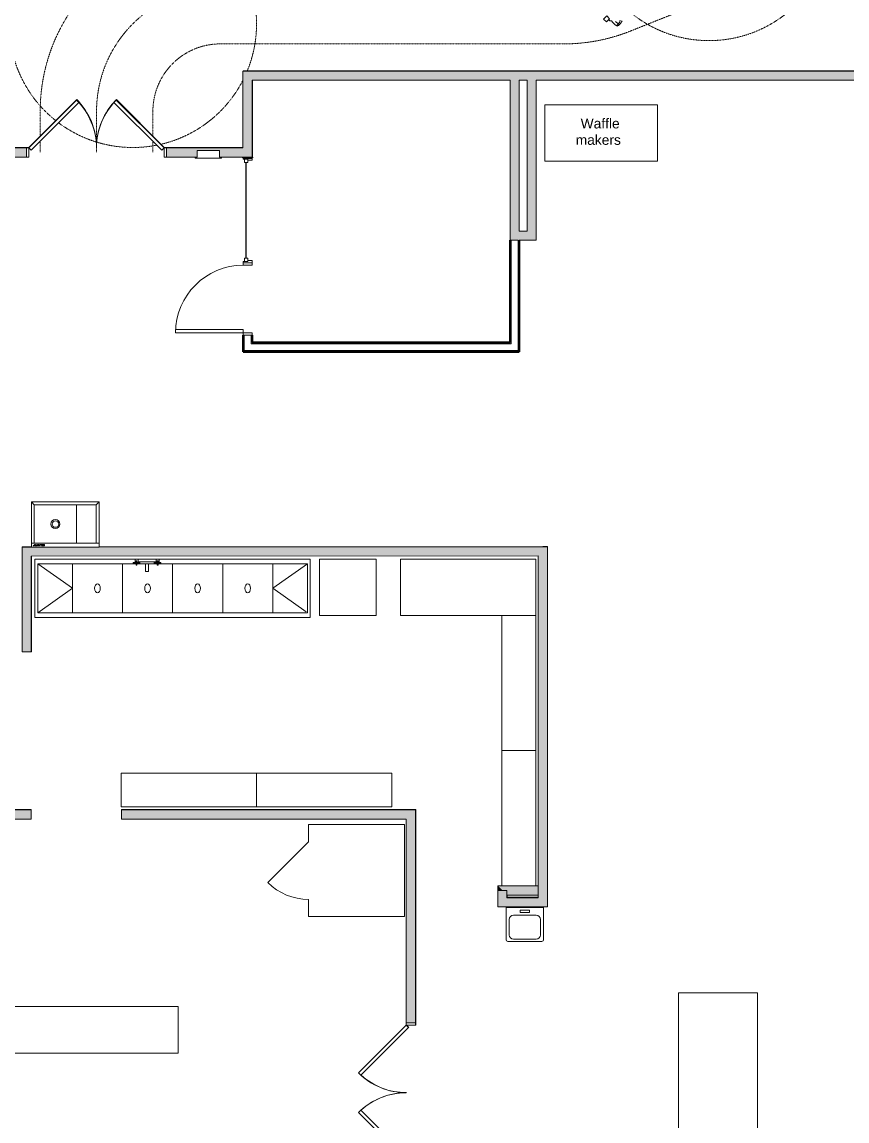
# Model space of a CAD drawing. Header units: inches. Extents: x -675 to 1187, y -924 to 1124.
# Drawn here: x 426 to 865, y -192 to 394 of the extents above; entities that cross this region are included whole.
import ezdxf

# ---------------------------------------------------------------- set-up
doc = ezdxf.new("R2010")
doc.units = ezdxf.units.IN
doc.header["$MEASUREMENT"] = 0
doc.linetypes.add('IMPORT-HIDDEN2', pattern=[0.1875, 0.125, -0.0625])
for name, color, linetype, lineweight in [('A-DETL-GENF', 92, 'Continuous', 13), ('A-DOOR', 31, 'Continuous', 13), ('A-Door-E', 250, 'Continuous', 13), ('A-DOOR-FRAM', 31, 'Continuous', 20), ('A-Furn-Chair', 250, 'Continuous', 13), ('A-Furn-Equipment', 250, 'Continuous', 13), ('A-Furn-Table', 7, 'Continuous', 20), ('A-GLAZ', 151, 'Continuous', 13), ('A-text', 50, 'Continuous', 9), ('A-WALL', 113, 'Continuous', 20), ('A-Wall-E', 50, 'Continuous', 9), ('A-WALL-PATT', 111, 'Continuous', 13), ('Base_dwg', 8, 'Continuous', 9), ('I-WALL', 2, 'Continuous', 13), ('P-SANR-FIXT', 6, 'Continuous', 13), ('Q-SPCQ', 91, 'Continuous', 9)]:
    doc.layers.add(name, color=color, linetype=linetype, lineweight=lineweight)
doc.styles.add('Arial_2', font='arial.ttf', dxfattribs={"height": 5.25})
pattern_1 = [(0, (0, 0), (30.72, 7.68), [1.267, -21.773, 1.267, -21.773, -122.88]), (0, (0, 0), (30.72, 7.68), [-46.08, 1.267, -44.813, 1.267, -21.773, -53.76]), (0, (0, 0), (30.72, 7.68), [-115.2, 1.267, -14.093, 1.267, -37.133]), (120, (11.52, 3.84), (-22.011075, 22.7643), [1.267, -21.773, 1.267, -21.773, -122.88]), (120, (11.52, 3.84), (-22.011075, 22.7643), [-46.08, 1.267, -44.813, 1.267, -21.773, -53.76]), (120, (11.52, 3.84), (-22.011075, 22.7643), [-115.2, 1.267, -14.093, 1.267, -37.133]), (240, (15.36, 19.2), (-8.708925, -30.4443), [1.267, -21.773, 1.267, -21.773, -122.88]), (240, (15.36, 19.2), (-8.708925, -30.4443), [-46.08, 1.267, -44.813, 1.267, -21.773, -53.76]), (240, (15.36, 19.2), (-8.708925, -30.4443), [-115.2, 1.267, -14.093, 1.267, -37.133])]

# ---------------------------------------------------------------- blocks, each defined once
blk = doc.blocks.new('Door-Passage-Double-Flush - BE Door-Passage-Double-Flush-727283-Level 1 Copy 1')
at = {"layer": 'A-DOOR', "color": 7, "lineweight": 20}
for p, q in [((-36, 2.69), (-10.54, 28.14)), ((-9.31, 26.91), (-34.76, 1.45)), ((-10.54, 28.14), (-9.31, 26.91)), ((10.54, 28.14), (9.31, 26.91)), ((9.31, 26.91), (34.76, 1.45)), ((36, 2.69), (10.54, 28.14)), ((-34.76, 1.45), (-36, 2.69)), ((34.76, 1.45), (36, 2.69))]:
    blk.add_line(p, q, dxfattribs=at)
at = {"layer": 'A-DOOR', "color": 8}
for centre, start, end in [((-36, 2.69), 0, 45), ((36, 2.69), 135, 180)]:
    blk.add_arc(centre, 36, start, end, dxfattribs=at)
at = {"layer": 'A-DOOR-FRAM', "color": 7}
for p, q in [((-36, 2.69), (-37.25, 2.69)), ((-37.25, 2.69), (-37.25, -2.19)), ((-36, -2.19), (-36, 2.69)), ((37.25, 2.69), (36, 2.69)), ((36, 2.69), (36, -2.19)), ((37.25, -2.19), (37.25, 2.69)), ((-37.25, -2.19), (-36, -2.19)), ((36, -2.19), (37.25, -2.19))]:
    blk.add_line(p, q, dxfattribs=at)
blk = doc.blocks.new('Door-Passage-Single-Flush - BE Door-Passage-Single-Flush B-2-765917-Level 1 Copy 1')
at = {"layer": 'A-DOOR', "lineweight": 20}
for p, q in [((16.25, -2.6875), (18, -2.6875)), ((16.25, -38.6875), (16.25, -2.6875)), ((18, -2.6875), (18, -38.6875)), ((18, -38.6875), (16.25, -38.6875))]:
    blk.add_line(p, q, dxfattribs=at)
at = {"layer": 'A-DOOR', "lineweight": 9}
blk.add_arc((18, -2.6875), 36, 180, 270, dxfattribs=at)
at = {"layer": 'A-DOOR-FRAM'}
for p, q in [((-19.25, 2.1875), (-18, 2.1875)), ((-19.25, -2.6875), (-19.25, 2.1875)), ((-18, 2.1875), (-18, -2.6875)), ((18, 2.1875), (19.25, 2.1875)), ((18, -2.6875), (18, 2.1875)), ((19.25, 2.1875), (19.25, -2.6875)), ((-18, -2.6875), (-19.25, -2.6875)), ((19.25, -2.6875), (18, -2.6875))]:
    blk.add_line(p, q, dxfattribs=at)
blk = doc.blocks.new('Fixed - BE 56_ x 96_-715923-Level 1 Copy 1')
at = {"layer": 'A-GLAZ', "lineweight": 20}
for p, q in [((-29.5, 2.4375), (-28.75, 2.4375)), ((-28.75, -0.0625), (-28.75, 2.4375)), ((-28.75, 1.6875), (-28.75, -0.0625)), ((-28.75, 1.6875), (-27, 1.6875)), ((-27, 1.6875), (-27, -0.0625)), ((24, 1.6875), (24, -0.0625)), ((25.75, 1.6875), (24, 1.6875)), ((25.75, -0.0625), (25.75, 2.4375)), ((26.5, 2.4375), (25.75, 2.4375)), ((25.75, 1.6875), (25.75, -0.0625)), ((-28.25, -2.4375), (-29.5, -2.4375)), ((-28.75, -0.0625), (-27, -0.0625)), ((-28.75, -0.0625), (-28.25, -0.0625)), ((-28.25, -2.4375), (-28.25, -0.0625)), ((25.75, -0.0625), (24, -0.0625)), ((25.25, -0.0625), (25.75, -0.0625)), ((25.25, -0.0625), (25.25, -2.4375)), ((25.25, -2.4375), (26.5, -2.4375))]:
    blk.add_line(p, q, dxfattribs=at)
at = {"layer": 'A-GLAZ', "lineweight": 30}
blk.add_line((-27, 0.8125), (24, 0.8125), dxfattribs=at)
blk = doc.blocks.new('equip-sink-elkay-weldbilt-s-db-l - ByType-720065-Level 1 Copy 1')
at = {"layer": 'A-DETL-GENF', "color": 8}
for p, q in [((5.88, 11.63), (5.75, 10.87)), ((5.75, 10.87), (6.85, 10.87)), ((6.93, 11.63), (5.88, 11.63)), ((5.99, 10.98), (6.03, 11.19)), ((6.87, 10.98), (5.99, 10.98)), ((6.03, 11.19), (6.81, 11.19)), ((6.04, 11.31), (6.07, 11.52)), ((6.83, 11.31), (6.04, 11.31)), ((6.07, 11.52), (6.92, 11.52)), ((6.81, 11.19), (6.83, 11.31)), ((6.85, 10.87), (6.87, 10.98)), ((6.92, 11.52), (6.93, 11.63)), ((7.1, 11.63), (6.96, 10.87)), ((6.96, 10.87), (7.93, 10.87)), ((7.31, 11.63), (7.1, 11.63)), ((7.19, 10.98), (7.31, 11.63)), ((7.95, 10.98), (7.19, 10.98)), ((7.93, 10.87), (7.95, 10.98)), ((8.04, 10.87), (8.17, 11.63)), ((8.25, 10.87), (8.04, 10.87)), ((8.17, 11.63), (8.38, 11.63)), ((8.28, 11.02), (8.25, 10.87)), ((8.57, 11.19), (8.28, 11.02)), ((8.31, 11.21), (9.05, 11.63)), ((8.38, 11.63), (8.31, 11.21)), ((8.92, 10.87), (8.57, 11.19)), ((9.35, 11.63), (8.77, 11.3)), ((8.77, 11.3), (9.24, 10.87)), ((9.24, 10.87), (8.92, 10.87)), ((9.05, 11.63), (9.35, 11.63)), ((9.28, 10.87), (9.94, 11.63)), ((9.47, 10.87), (9.28, 10.87)), ((9.6, 11.02), (9.47, 10.87)), ((10.36, 11.02), (9.6, 11.02)), ((10.09, 11.57), (9.69, 11.12)), ((9.69, 11.12), (10.31, 11.12)), ((9.94, 11.63), (10.31, 11.63)), ((10.31, 11.12), (10.09, 11.57)), ((10.31, 11.63), (10.67, 10.87)), ((10.43, 10.87), (10.36, 11.02)), ((10.43, 11.63), (10.73, 11.63)), ((10.9, 11.13), (10.43, 11.63)), ((10.67, 10.87), (10.43, 10.87)), ((10.73, 11.63), (11.05, 11.29)), ((10.86, 10.87), (10.9, 11.13)), ((11.08, 10.87), (10.86, 10.87)), ((11.05, 11.29), (11.5, 11.63)), ((11.13, 11.17), (11.08, 10.87)), ((11.75, 11.63), (11.13, 11.17)), ((11.5, 11.63), (11.75, 11.63))]:
    blk.add_line(p, q, dxfattribs=at)
at = {"layer": 'P-SANR-FIXT', "color": 8}
for p, q in [((12.75, 12.25), (-23.25, 12.25)), ((-23.25, 12.25), (-23.25, -11.75)), ((12.75, -11.75), (12.75, 12.25)), ((-23.25, 10.25), (12.75, 10.25)), ((-21.75, 10.25), (-21.75, -10.25)), ((-11.25, -10.25), (-11.25, 10.25)), ((11.25, 10.25), (11.25, -10.25)), ((-21.75, -10.25), (-23.25, -11.75)), ((11.25, -10.25), (-21.75, -10.25)), ((12.75, -11.75), (11.25, -10.25)), ((-23.25, -11.75), (12.75, -11.75))]:
    blk.add_line(p, q, dxfattribs=at)
for radius in [2.38, 1.75]:
    blk.add_circle((0, 0), radius, dxfattribs=at)
blk = doc.blocks.new('FEC - FEC-584106-Level 1 Copy 1')
at = {"layer": 'Q-SPCQ'}
for p, q in [((7, 46.4375), (-7, 46.4375)), ((-7, 46.4375), (-7, 45.9375)), ((-7, 45.9375), (-6, 45.9375)), ((-6, 45.9375), (-6, 42.4375)), ((-6, 42.4375), (6, 42.4375)), ((6, 42.4375), (6, 45.9375)), ((6, 45.9375), (7, 45.9375)), ((7, 45.9375), (7, 46.4375))]:
    blk.add_line(p, q, dxfattribs=at)
blk = doc.blocks.new('Base_dwg__U341-727915-Level 1 Copy 1')
at = {"layer": 'A-Wall-E'}
for points in [[(144.6, 2.37), (144.65, 2.37), (144.65, 2.5), (0, 2.5), (0.12, 2.37), (142.15, 2.37)], [(469.82, 2.37), (469.82, 2.5), (144.65, 2.5), (144.65, 2.37), (461.74, 2.37)], [(562.4, 2.37), (567.28, 2.37), (567.4, 2.5), (545.82, 2.5), (545.82, 2.37)]]:
    blk.add_hatch(color=256, dxfattribs=at).paths.add_polyline_path(points, flags=0)
at = {"layer": 'A-Wall-E', "flags": 128}
for points in [[(469.82, 2.37), (469.82, 2.5), (144.65, 2.5), (0, 2.5)], [(567.4, 2.5), (545.82, 2.5), (545.82, 2.37)]]:
    blk.add_lwpolyline(points, dxfattribs=at)
blk = doc.blocks.new('Base_dwg__U346-727920-Level 1 Copy 1')
at = {"layer": 'A-Wall-E'}
h = blk.add_hatch(color=256, dxfattribs=at)
h.paths.add_polyline_path([(43.31, 2.5), (2.5, 2.5), (2.5, 2.31), (43.12, 2.31)], flags=0)
h.paths.add_polyline_path([(-2.37, -2.5), (-2.37, -2.37), (-2.5, -2.5)], flags=0)
for p, q in [((43.31, 2.5), (2.5, 2.5)), ((-2.5, -2.5), (-2.37, -2.5))]:
    blk.add_line(p, q, dxfattribs=at)
blk = doc.blocks.new('Base_dwg__U347-727921-Level 1 Copy 1')
at = {"layer": 'A-Wall-E'}
h = blk.add_hatch(color=256, dxfattribs=at)
h.paths.add_polyline_path([(-2.5, 2.5), (-2.31, 2.31), (-2.31, 2.5)], flags=0)
h.paths.add_polyline_path([(2.56, -2.25), (2.56, -2.5), (42.5, -2.5), (42.5, -2.25)], flags=0)
blk.add_hatch(color=256, dxfattribs=at).paths.add_polyline_path([(118.5, -2.25), (118.5, -2.5), (124.94, -2.5), (125.06, -2.38), (125.06, -2.25)], flags=0)
blk.add_line((-2.31, 2.5), (-2.5, 2.5), dxfattribs=at)
at = {"layer": 'A-Wall-E', "flags": 128}
for points in [[(2.56, -2.5), (42.5, -2.5), (42.5, -2.25)], [(118.5, -2.25), (118.5, -2.5), (124.94, -2.5)]]:
    blk.add_lwpolyline(points, dxfattribs=at)
blk = doc.blocks.new('Base_dwg__U379-727953-Level 1 Copy 1')
at = {"layer": 'A-Wall-E'}
blk.add_hatch(color=256, dxfattribs=at).paths.add_polyline_path([(0, -2.5), (0.37, -2.5), (0.37, 2.31), (226.94, 2.31), (226.94, -2.5), (227, -2.5), (227, 2.5), (0, 2.5), (0, 2.31)], flags=0)
at = {"layer": 'A-Wall-E', "flags": 128}
for points in [[(0, 2.5), (0, -2.5), (0.37, -2.5)], [(226.94, -2.5), (227, -2.5), (227, 2.5), (0, 2.5)]]:
    blk.add_lwpolyline(points, dxfattribs=at)
blk = doc.blocks.new('Base_dwg__U380-727954-Level 1 Copy 1')
at = {"layer": 'A-Wall-E'}
h = blk.add_hatch(color=256, dxfattribs=at)
h.paths.add_polyline_path([(0, -2.5), (50.89, -2.5), (50.89, -2.38), (0, -2.38)], flags=0)
h.paths.add_polyline_path([(55.77, 2.5), (55.77, 2.38), (55.89, 2.5), (55.77, 2.5)], flags=0)
blk.add_line((55.89, 2.5), (55.77, 2.5), dxfattribs=at)
at = {"layer": 'A-Wall-E', "flags": 128}
blk.add_lwpolyline([(0, -2.38), (0, -2.5), (50.89, -2.5)], dxfattribs=at)
blk = doc.blocks.new('Base_dwg__U381-727955-Level 1 Copy 1')
at = {"layer": 'A-Wall-E'}
h = blk.add_hatch(color=256, dxfattribs=at)
h.paths.add_polyline_path([(-2.37, 2.38), (2.5, 2.38), (2.5, 2.5), (-2.5, 2.5), (-2.38, 2.38)], flags=0)
h.paths.add_polyline_path([(38.5, 2.38), (274.8, 2.38), (274.8, 2.5), (38.5, 2.46)], flags=0)
blk.add_hatch(color=256, dxfattribs=at).paths.add_polyline_path([(277.3, -2.5), (277.3, 2.5), (274.8, 2.5), (274.8, 2.38), (277.24, 2.38), (277.25, -2.47)], flags=0)
blk.add_line((2.5, 2.5), (-2.5, 2.5), dxfattribs=at)
at = {"layer": 'A-Wall-E', "flags": 128}
blk.add_lwpolyline([(277.3, -2.5), (277.3, -2.5), (277.3, 2.5), (274.8, 2.5), (38.5, 2.5)], dxfattribs=at)
blk = doc.blocks.new('Base_dwg__U382-727956-Level 1 Copy 1')
at = {"layer": 'A-Wall-E'}
h = blk.add_hatch(color=256, dxfattribs=at)
h.paths.add_polyline_path([(180.7, 2.44), (180.7, 2.5), (2.5, 2.5), (2.5, 2.44), (180.67, 2.44)], flags=0)
h.paths.add_polyline_path([(178.32, -2.44), (2.5, -2.44), (2.5, -2.5), (178.2, -2.5), (178.3, -2.45)], flags=0)
h = blk.add_hatch(color=256, dxfattribs=at)
h.paths.add_polyline_path([(186.85, 2.44), (186.85, 2.5), (180.7, 2.5), (180.73, 2.44), (186.82, 2.44)], flags=0)
h.paths.add_polyline_path([(184.47, -2.44), (183.09, -2.45), (183.2, -2.5), (184.35, -2.5), (184.45, -2.45)], flags=0)
blk.add_hatch(color=256, dxfattribs=at).paths.add_polyline_path([(189.35, 2.44), (189.35, 2.5), (186.85, 2.5), (186.85, 2.44), (189.31, 2.44)], flags=0)
for p, q in [((2.5, -2.5), (178.2, -2.5)), ((183.2, -2.5), (184.35, -2.5))]:
    blk.add_line(p, q, dxfattribs=at)
at = {"layer": 'A-Wall-E', "flags": 128}
blk.add_lwpolyline([(189.35, 2.44), (189.35, 2.5), (186.85, 2.5), (180.7, 2.5), (2.5, 2.5)], dxfattribs=at)
blk = doc.blocks.new('Base_dwg__U383-727957-Level 1 Copy 1')
at = {"layer": 'A-Wall-E'}
blk.add_hatch(color=256, dxfattribs=at).paths.add_polyline_path([(156.54, 2.31), (156.73, 2.5), (0, 2.5), (0, 2.31), (151.67, 2.31)], flags=0)
at = {"layer": 'A-Wall-E', "flags": 128}
blk.add_lwpolyline([(156.73, 2.5), (0, 2.5), (0, 2.31)], dxfattribs=at)
blk = doc.blocks.new('Base_dwg__U384-727958-Level 1 Copy 1')
at = {"layer": 'A-Wall-E'}
for points in [[(110.32, 2.31), (110.32, 2.5), (-2.5, 2.5), (-2.31, 2.31), (2.57, 2.31)], [(312.58, 2.5), (186.32, 2.5), (186.32, 2.31), (312.4, 2.31)]]:
    blk.add_hatch(color=256, dxfattribs=at).paths.add_polyline_path(points, flags=0)
at = {"layer": 'A-Wall-E', "flags": 128}
for points in [[(110.32, 2.31), (110.32, 2.5), (-2.5, 2.5)], [(312.58, 2.5), (186.32, 2.5), (186.32, 2.31)]]:
    blk.add_lwpolyline(points, dxfattribs=at)
blk = doc.blocks.new('Base_dwg__U423-727997-Level 1 Copy 1')
at = {"layer": 'A-Door-E'}
for p, q in [((2, 5), (2.16, 4.84)), ((74, 5), (73.91, 4.91)), ((74, 4.69), (74, 0)), ((74, 0), (74.06, 0))]:
    blk.add_line(p, q, dxfattribs=at)
at = {"layer": 'A-Door-E', "flags": 128}
for points in [[(28.6, 29.12), (28.69, 29.22), (27.46, 30.46), (2, 5)], [(47.46, 29.06), (47.31, 29.22), (48.54, 30.46), (74, 5)], [(0, 4.75), (0, 5), (2, 5), (2, 4.75)], [(76, 4.75), (76, 5), (74, 5), (74, 4.81)]]:
    blk.add_lwpolyline(points, dxfattribs=at)
at = {"layer": 'A-Door-E', "color": 50, "lineweight": 9}
for centre, start, end in [((2, 5), 0, 45), ((74, 5), 135, 180)]:
    blk.add_arc(centre, 36, start, end, dxfattribs=at)
blk = doc.blocks.new('Base_dwg__U435-728009-Level 1 Copy 1')
at = {"layer": 'A-Door-E'}
for p, q in [((2, 0.19), (2, 0)), ((74.06, 5), (74, 5)), ((74, 5), (74, 0))]:
    blk.add_line(p, q, dxfattribs=at)
at = {"layer": 'A-Door-E', "flags": 128}
for points in [[(72.83, 3.83), (72.76, 3.76), (47.31, 29.22), (47.37, 29.28)], [(2, 0), (0, 0), (0, 0.19)], [(2.06, 4.94), (3.24, 3.76), (3.3, 3.83)], [(74, 0), (76, 0), (76, 0.19)]]:
    blk.add_lwpolyline(points, dxfattribs=at)
at = {"layer": 'A-Door-E', "color": 50, "lineweight": 9}
for centre, start, end in [((2, 5), 0, 42.20486), ((74, 5), 137.65015, 180)]:
    blk.add_arc(centre, 36, start, end, dxfattribs=at)
blk = doc.blocks.new('Base_dwg__U463-728037-Level 1 Copy 1')
at = {"layer": 'A-Wall-E'}
blk.add_hatch(color=256, dxfattribs=at).paths.add_polyline_path([(2.44, -2.25), (2.45, -2.4), (2.5, -2.5), (19, -2.5), (19.19, -2.31), (19.19, -2.25), (2.45, -2.25)], flags=0)
blk.add_line((2.5, -2.5), (19, -2.5), dxfattribs=at)
blk = doc.blocks.new('Base_dwg__U464-728038-Level 1 Copy 1')
at = {"layer": 'A-Wall-E'}
h = blk.add_hatch(color=256, dxfattribs=at)
h.paths.add_polyline_path([(2.31, -2.31), (2.5, -2.5), (3.65, -2.5), (3.84, -2.31)], flags=0)
h.paths.add_polyline_path([(6.09, -0.06), (8.65, 2.5), (6.09, 2.5)], flags=0)
for p, q in [((8.65, 2.5), (6.09, 2.5)), ((2.5, -2.5), (3.65, -2.5))]:
    blk.add_line(p, q, dxfattribs=at)
blk = doc.blocks.new('Base_dwg__U465-728039-Level 1 Copy 1')
at = {"layer": 'A-Wall-E'}
blk.add_hatch(color=256, dxfattribs=at).paths.add_polyline_path([(2.5, -2.5), (19, -2.5), (19.06, -2.38), (19.05, 2.39), (19, 2.5), (-2.5, 2.5), (0.06, -0.06), (2.31, -0.06), (2.31, -2.31)], flags=0)
for p, q in [((19, 2.5), (-2.5, 2.5)), ((2.5, -2.5), (19, -2.5))]:
    blk.add_line(p, q, dxfattribs=at)
blk = doc.blocks.new('Base_dwg-531197-Level 1 Copy 1')
at = {"color": 50, "lineweight": 9, "flags": 128}
for points in [[(1499.95, 1031.71), (1498.35, 1031.71), (1498.35, 1030.21), (1488.75, 1030.21), (1488.75, 1031.71), (1487.15, 1031.71), (1487.15, 1029.21), (1492.75, 1029.21), (1492.75, 1025.21), (1494.35, 1025.21), (1494.35, 1029.21), (1499.95, 1029.21), (1499.95, 1031.71), (1498.35, 1031.71), (1498.35, 1030.21), (1488.75, 1030.21), (1488.75, 1031.71), (1487.15, 1031.71), (1487.15, 1029.21), (1492.75, 1029.21), (1492.75, 1025.21), (1494.35, 1025.21), (1494.35, 1029.21), (1499.95, 1029.21), (1499.95, 1031.71), (1499.95, 1029.21), (1494.35, 1029.21), (1494.35, 1025.21), (1492.75, 1025.21), (1492.75, 1029.21), (1487.15, 1029.21), (1487.15, 1031.71), (1488.75, 1031.71), (1488.75, 1030.21), (1498.35, 1030.21), (1498.35, 1031.71), (1499.95, 1031.71), (1499.95, 1029.21), (1494.35, 1029.21), (1494.35, 1025.21), (1492.75, 1025.21), (1492.75, 1029.21), (1487.15, 1029.21), (1487.15, 1031.71), (1488.75, 1031.71), (1488.75, 1030.21), (1498.35, 1030.21), (1498.35, 1031.71)], [(1488.17, 1030.83), (1487.73, 1030.83), (1487.73, 1028.58), (1488.17, 1028.58), (1488.17, 1030.83), (1487.73, 1030.83), (1487.73, 1028.58), (1487.73, 1030.83), (1488.17, 1030.83), (1488.17, 1028.58), (1487.73, 1028.58), (1487.73, 1030.83), (1488.17, 1030.83), (1488.17, 1028.58), (1487.73, 1028.58), (1488.17, 1028.58)], [(1498.93, 1030.83), (1499.37, 1030.83), (1499.37, 1028.58), (1498.93, 1028.58), (1499.37, 1028.58), (1499.37, 1030.83), (1498.93, 1030.83), (1498.93, 1028.58), (1499.37, 1028.58), (1499.37, 1030.83), (1498.93, 1030.83), (1498.93, 1028.58), (1498.93, 1030.83), (1498.93, 1028.58), (1499.37, 1028.58), (1499.37, 1030.83)], [(1489.75, 1029.85), (1489.75, 1029.57), (1486.15, 1029.57), (1486.15, 1029.85), (1489.75, 1029.85), (1486.15, 1029.85), (1486.15, 1029.57), (1489.75, 1029.57), (1489.75, 1029.85), (1489.75, 1029.57), (1486.15, 1029.57), (1486.15, 1029.85), (1489.75, 1029.85), (1486.15, 1029.85), (1486.15, 1029.57), (1489.75, 1029.57)], [(1497.35, 1029.57), (1497.35, 1029.85), (1500.95, 1029.85), (1500.95, 1029.57), (1497.35, 1029.57), (1500.95, 1029.57), (1500.95, 1029.85), (1497.35, 1029.85)], [(1500.95, 1029.85), (1500.95, 1029.57), (1497.35, 1029.57), (1497.35, 1029.85), (1500.95, 1029.85), (1497.35, 1029.85), (1497.35, 1029.57), (1500.95, 1029.57)]]:
    blk.add_lwpolyline(points, close=True, dxfattribs=at)
at = {"color": 50, "lineweight": 9}
for centre, start_param, end_param in [((1487.95, 1029.71), 1.970243, 2.742146), ((1487.95, 1029.71), 1.970243, 2.742146), ((1487.95, 1029.71), 1.970243, 2.742146), ((1487.95, 1029.71), 1.970243, 2.742146), ((1487.95, 1029.71), 3.541039, 4.312942), ((1487.95, 1029.71), 3.541039, 4.312942), ((1487.95, 1029.71), 3.541039, 4.312942), ((1487.95, 1029.71), 3.541039, 4.312942), ((1487.95, 1029.71), 0.399447, 1.17135), ((1487.95, 1029.71), 0.399447, 1.17135), ((1487.95, 1029.71), 0.399447, 1.17135), ((1487.95, 1029.71), 0.399447, 1.17135), ((1487.95, 1029.71), 5.111836, 5.883739), ((1487.95, 1029.71), 5.111836, 5.883739), ((1487.95, 1029.71), 5.111836, 5.883739), ((1487.95, 1029.71), 5.111836, 5.883739), ((1499.15, 1029.71), 1.970243, 2.742146), ((1499.15, 1029.71), 1.970243, 2.742146), ((1499.15, 1029.71), 1.970243, 2.742146), ((1499.15, 1029.71), 1.970243, 2.742146), ((1499.15, 1029.71), 3.541039, 4.312942), ((1499.15, 1029.71), 3.541039, 4.312942), ((1499.15, 1029.71), 3.541039, 4.312942), ((1499.15, 1029.71), 3.541039, 4.312942), ((1499.15, 1029.71), 0.399447, 1.17135), ((1499.15, 1029.71), 0.399447, 1.17135), ((1499.15, 1029.71), 0.399447, 1.17135), ((1499.15, 1029.71), 0.399447, 1.17135), ((1499.15, 1029.71), 5.111836, 5.883739), ((1499.15, 1029.71), 5.111836, 5.883739), ((1499.15, 1029.71), 5.111836, 5.883739), ((1499.15, 1029.71), 5.111836, 5.883739)]:
    blk.add_ellipse(centre, major_axis=(0.566, 0), ratio=0.625, start_param=start_param, end_param=end_param, dxfattribs=at)
at = {"layer": 'A-Furn-Chair'}
for p, q in [((1686.3, 831.46), (1686.3, 839.81)), ((1688.7, 841.97), (1700.63, 841.97)), ((1703.03, 839.81), (1703.03, 831.46)), ((1703.66, 828.05), (1685.66, 828.05)), ((1700.63, 829.3), (1688.7, 829.3)), ((1783.38, 800.67), (1810.76, 800.67))]:
    blk.add_line(p, q, dxfattribs=at)
at = {"layer": 'A-Furn-Chair', "flags": 128}
for points in [[(1580.45, 1031.71), (1433.79, 1031.71), (1433.79, 1000.71), (1580.45, 1000.71), (1580.45, 1031.71), (1580.45, 1000.71), (1433.79, 1000.71)], [(1435.29, 1003.11), (1453.79, 1016.21), (1435.29, 1029.31)], [(1579.53, 850.45), (1579.53, 841.27), (1630.53, 841.27), (1630.53, 890.27), (1579.53, 890.27), (1579.53, 881.08), (1557.88, 859.43)], [(1684.66, 828.95), (1684.66, 846.05), (1704.66, 846.05), (1704.66, 828.95)]]:
    blk.add_lwpolyline(points, dxfattribs=at)
for points in [[(1585.43, 1001.75), (1615.43, 1001.75), (1615.43, 1031.71), (1585.43, 1031.71)], [(1700.5, 1001.71), (1628.5, 1001.71), (1628.5, 1031.71), (1700.5, 1031.71)], [(1552.29, 1003.11), (1435.29, 1003.11), (1453.79, 1016.21), (1435.29, 1029.31), (1578.95, 1029.31), (1578.95, 1003.11), (1528.49, 1003.11), (1578.95, 1003.11), (1578.95, 1029.31), (1560.45, 1016.21), (1578.26, 1003.6), (1560.45, 1016.21), (1578.95, 1029.31), (1435.29, 1029.31), (1435.29, 1003.11)], [(1453.79, 1029.31), (1453.79, 1003.11)], [(1480.45, 1029.31), (1480.45, 1003.11)], [(1507.12, 1029.31), (1507.12, 1003.11)], [(1533.79, 1029.31), (1533.79, 1003.11)], [(1560.45, 1029.31), (1560.45, 1003.11)], [(1578.95, 1029.31), (1578.95, 1003.11)], [(1682.5, 929.71), (1700.5, 929.71), (1700.5, 1001.71), (1682.5, 1001.71)], [(1682.5, 857.71), (1700.5, 857.71), (1700.5, 929.71), (1682.5, 929.71)], [(1479.79, 917.71), (1479.79, 899.71), (1551.79, 899.71), (1551.79, 917.71)], [(1551.79, 917.71), (1551.79, 899.71), (1623.79, 899.71), (1623.79, 917.71)], [(1697.11, 844.69), (1697.11, 843.44), (1692.21, 843.44), (1692.21, 844.69)], [(1776.54, 800.67), (1818.54, 800.67), (1818.54, 676.67), (1776.54, 676.67)], [(1510.16, 793.47), (1390.16, 793.47), (1390.16, 768.47), (1510.16, 768.47)]]:
    blk.add_lwpolyline(points, close=True, dxfattribs=at)
at = {"layer": 'A-Furn-Chair'}
blk.add_arc((1579.53, 881.05), 30.6, 224.95357, 270, dxfattribs=at)
for centre in [(1467.12, 1016.21), (1467.12, 1016.21), (1493.79, 1016.21), (1493.79, 1016.21), (1520.45, 1016.21), (1520.45, 1016.21), (1520.45, 1016.21), (1520.45, 1016.21), (1547.12, 1016.21), (1547.12, 1016.21)]:
    blk.add_ellipse(centre, major_axis=(0, 2.4), ratio=0.625, dxfattribs=at)
for centre, major_axis, start_param, end_param in [((1688.7, 839.81), (-2.4, 0), 4.712389, 6.283185), ((1700.63, 839.81), (2.4, 0), 0, 1.570796), ((1688.7, 831.46), (2.4, 0), 3.141593, 4.712389), ((1700.63, 831.46), (2.4, 0), 4.712389, 6.283185), ((1685.66, 828.95), (-1, 0), 0, 1.570796), ((1703.66, 828.95), (1, 0), 4.712389, 6.283185)]:
    blk.add_ellipse(centre, major_axis=major_axis, ratio=0.9, start_param=start_param, end_param=end_param, dxfattribs=at)
at = {"layer": 'A-Furn-Equipment', "linetype": 'IMPORT-HIDDEN2'}
for p, q in [((1750.93, 1313.06), (1804.19, 1334.32)), ((1532.54, 1306.22), (1715.37, 1306.22)), ((1436.64, 1256.88), (1436.64, 1270.32)), ((1466.64, 1248.56), (1466.64, 1270.32)), ((1496.64, 1256.75), (1496.64, 1270.32)), ((1436.64, 1248.56), (1436.64, 1254.4)), ((1496.64, 1248.56), (1496.64, 1254.28))]:
    blk.add_line(p, q, dxfattribs=at)
at = {"layer": 'A-Furn-Equipment', "flags": 128}
for points in [[(1746.52, 1318.51), (1745.69, 1317.01), (1744.61, 1315.94), (1743.84, 1315.73), (1743.6, 1315.97), (1745.07, 1317.69), (1745.4, 1318.91)], [(1742.95, 1318.1), (1744.38, 1316.88)], [(1743.72, 1315.85), (1742.83, 1316.37), (1741.58, 1317.62), (1740.74, 1318.47), (1739.95, 1318.47), (1739.42, 1319), (1739.83, 1319.66), (1738.11, 1317.94), (1736.56, 1319.48), (1738.29, 1321.21), (1739.83, 1319.66)]]:
    blk.add_lwpolyline(points, dxfattribs=at)
at = {"layer": 'A-Furn-Equipment', "linetype": 'IMPORT-HIDDEN2'}
blk.add_circle((1792.71, 1373.87), 65.9, dxfattribs=at)
for centre, radius, start, end in [((1485.94, 1316.92), 65.9, 360, 231.6253), ((1532.54, 1270.32), 95.9, 90, 180), ((1532.54, 1270.32), 65.9, 90, 180), ((1485.94, 1316.92), 65.9, 337.53015, 360), ((1715.37, 1402.12), 95.9, 270, 291.76386), ((1532.54, 1270.32), 35.9, 90, 180), ((1485.94, 1316.92), 65.9, 282.9294, 332.9899), ((1485.94, 1316.92), 65.9, 233.16288, 281.07854)]:
    blk.add_arc(centre, radius, start, end, dxfattribs=at)
at = {"layer": 'A-Furn-Table', "flags": 128}
blk.add_lwpolyline([(1705.24, 1273.77), (1705.24, 1243.77), (1765.24, 1243.77), (1765.24, 1273.77)], close=True, dxfattribs=at)
for name, p in [('Base_dwg__U341-727915-Level 1 Copy 1', (1544.64, 1289.38)), ('Base_dwg__U383-727957-Level 1 Copy 1', (1479.91, 895.83))]:
    blk.add_blockref(name, p)
for name, p, rotation in [('Base_dwg__U346-727920-Level 1 Copy 1', (1547.14, 1289.38), 270), ('Base_dwg__U347-727921-Level 1 Copy 1', (1547.14, 1248.56), 180), ('Base_dwg__U381-727955-Level 1 Copy 1', (1429.47, 1035.81), 0.02021844167614414), ('Base_dwg__U380-727954-Level 1 Copy 1', (1429.47, 982.42), 89.99999999986039), ('Base_dwg__U382-727956-Level 1 Copy 1', (1704.27, 1035.91), 270.0032494582199), ('Base_dwg__U379-727953-Level 1 Copy 1', (1204.91, 895.83), 0.0005905083932866447), ('Base_dwg__U384-727958-Level 1 Copy 1', (1634.15, 895.83), 270), ('Base_dwg__U464-728038-Level 1 Copy 1', (1682.78, 849.06), 90), ('Base_dwg__U465-728039-Level 1 Copy 1', (1682.78, 855.21), 0.003249458123766031), ('Base_dwg__U463-728037-Level 1 Copy 1', (1704.28, 849.06), 180)]:
    blk.add_blockref(name, p, dxfattribs=dict(rotation=rotation))
at = {"extrusion": (0, 0, -1), "zscale": -1}
blk.add_blockref('Base_dwg__U423-727997-Level 1 Copy 1', (-1504.64, 1246.06), dxfattribs=at)
at = {"extrusion": (0, 0, -1), "zscale": -1, "rotation": 270}
blk.add_blockref('Base_dwg__U435-728009-Level 1 Copy 1', (-1636.65, 785.52), dxfattribs=at)
at = {"layer": 'A-text', "color": 7, "char_height": 5.25, "attachment_point": 1, "line_spacing_factor": 0.941778, "style": 'Arial_2'}
for s, insert, width in [('Waffle', (1724.4, 1266.45), 24.8097), ('makers', (1721.77, 1257.7), 28.6661)]:
    blk.add_mtext(s, dxfattribs=dict(at, insert=insert, width=width))

msp = doc.modelspace()

# ---------------------------------------------------------------- hatches: boundary and pattern name
at = {"layer": 'A-WALL-PATT'}
for points in [[(543.78, 326.86), (548.66, 326.86), (548.66, 367.8), (543.78, 367.8), (543.78, 354.4)], [(690.87, 282.56), (690.87, 362.92), (686, 362.92), (686, 282.56)], [(700, 282.56), (700, 362.92), (695.12, 362.92), (695.12, 282.56)], [(690.25, 277.69), (700, 277.69), (700, 282.56), (686, 282.56), (686, 277.69)], [(426.18, 58.34), (431.06, 58.34), (431.06, 114.23), (426.18, 114.23), (426.18, 94.77)], [(431.06, 109.36), (705.92, 109.46), (705.92, 114.33), (431.06, 114.23)], [(705.93, -77.52), (705.92, 109.46), (701.04, 109.45), (701.05, -77.52)], [(684.3, -77.52), (684.3, -68.81), (679.43, -68.81), (679.43, -77.52)], [(701.05, -77.52), (701.05, -72.64), (684.3, -72.64), (684.3, -77.52)]]:
    msp.add_hatch(color=8, dxfattribs=at).paths.add_polyline_path(points, flags=0)
h = msp.add_hatch(color=8, dxfattribs=at)
h.paths.add_polyline_path([(1128.22, 362.92), (1128.22, 367.8), (1089.45, 367.8), (1089.45, 362.92), (1111.12, 362.92)], flags=0)
h.paths.add_polyline_path([(1014.95, 362.92), (1014.95, 367.8), (548.66, 367.8), (548.66, 362.92), (998.16, 362.92)], flags=0)
h = msp.add_hatch(color=8, dxfattribs=at)
h.paths.add_polyline_path([(548.66, 321.99), (548.66, 326.86), (503.03, 326.86), (503.03, 321.99), (519.34, 321.99), (519.34, 325.49), (531.34, 325.49), (531.34, 321.99), (548.16, 321.99)], flags=0)
h.paths.add_polyline_path([(421.28, 321.99), (428.53, 321.99), (428.53, 326.86), (421.28, 326.86)], flags=0)
at = {"layer": 'A-WALL-PATT', "lineweight": 9}
h = msp.add_hatch(dxfattribs=at)
h.set_pattern_fill('FP_1', color=256, style=0, pattern_type=2)
h.set_pattern_definition(pattern_1)
h.paths.add_polyline_path([(686.62, 222.49), (686.62, 277.69), (686, 277.69), (686, 222.49)], flags=0)
h = msp.add_hatch(dxfattribs=at)
h.set_pattern_fill('FP_1', color=256, style=0, pattern_type=2)
h.set_pattern_definition(pattern_1)
h.paths.add_polyline_path([(686, 222.49), (686, 223.11), (548.78, 223.11), (548.78, 222.49)], flags=0)
h = msp.add_hatch(dxfattribs=at)
h.set_pattern_fill('FP_1', color=256, style=0, pattern_type=2)
h.set_pattern_definition(pattern_1)
h.paths.add_polyline_path([(686, 218.24), (690.25, 218.24), (690.25, 218.86), (544.53, 218.86), (544.53, 218.24), (548.78, 218.24)], flags=0)
at = {"layer": 'A-WALL-PATT'}
h = msp.add_hatch(color=8, dxfattribs=at)
h.paths.add_polyline_path([(630.79, -30.69), (630.79, -25.81), (479.06, -25.81), (479.06, -30.69)], flags=0)
h.paths.add_polyline_path([(431.06, -30.69), (431.06, -25.81), (204.49, -25.81), (204.49, -30.69), (240.29, -30.69)], flags=0)
h = msp.add_hatch(color=8, dxfattribs=at)
h.paths.add_polyline_path([(635.66, -614.92), (635.66, -213.75), (630.79, -213.75), (630.79, -614.92)], flags=0)
h.paths.add_polyline_path([(635.66, -139.25), (635.66, -25.81), (630.79, -25.81), (630.79, -139.25)], flags=0)

# ---------------------------------------------------------------- linework, layer by layer
at = {"layer": 'A-WALL', "lineweight": 13}
for p, q in [((544.53, 321.61), (544.53, 321.99)), ((548.16, 321.61), (548.16, 321.99)), ((686.62, 222.49), (686.62, 277.69)), ((690.25, 218.86), (690.25, 277.69)), ((544.53, 218.86), (544.53, 227.11)), ((548.16, 222.49), (548.16, 227.11)), ((544.53, 218.86), (690.25, 218.86)), ((548.16, 222.49), (686.62, 222.49))]:
    msp.add_line(p, q, dxfattribs=at)
at = {"layer": 'I-WALL', "color": 7, "lineweight": 20}
for p, q in [((543.78, 367.8), (543.78, 326.86)), ((1014.95, 367.8), (543.78, 367.8)), ((548.66, 321.99), (548.66, 362.92)), ((548.66, 362.92), (686, 362.92)), ((686, 362.92), (686, 277.69)), ((690.87, 362.92), (695.12, 362.92)), ((690.87, 282.56), (690.87, 362.92)), ((695.12, 362.92), (695.12, 282.56)), ((700, 362.92), (993.29, 362.92)), ((700, 277.69), (700, 362.92)), ((428.53, 326.86), (421.28, 326.86)), ((543.78, 326.86), (503.03, 326.86)), ((421.28, 321.99), (428.53, 321.99)), ((503.03, 321.99), (518.34, 321.99)), ((532.34, 321.99), (548.16, 321.99)), ((695.12, 282.56), (690.87, 282.56)), ((686, 277.69), (690.25, 277.69)), ((690.87, 277.69), (700, 277.69)), ((431.18, 114.23), (426.18, 114.23)), ((426.18, 114.23), (426.18, 58.34)), ((705.92, 114.33), (467.18, 114.25)), ((705.93, -77.52), (705.92, 114.33)), ((431.06, 109.36), (701.04, 109.45)), ((431.06, 58.34), (431.06, 109.36)), ((701.04, 109.45), (701.05, -72.64)), ((426.18, 58.34), (431.06, 58.34)), ((431.06, -25.81), (204.49, -25.81)), ((431.06, -30.69), (431.06, -25.81)), ((635.66, -25.81), (479.06, -25.81)), ((479.06, -25.81), (479.06, -30.69)), ((635.66, -139.25), (635.66, -25.81)), ((204.49, -30.69), (431.06, -30.69)), ((479.06, -30.69), (630.79, -30.69)), ((630.79, -30.69), (630.79, -139.25)), ((684.3, -68.81), (679.43, -68.81)), ((679.43, -68.81), (679.43, -77.52)), ((684.3, -72.64), (684.3, -68.81)), ((701.05, -72.64), (684.3, -72.64)), ((679.43, -77.52), (705.93, -77.52))]:
    msp.add_line(p, q, dxfattribs=at)
at = {"layer": 'I-WALL', "color": 10, "lineweight": 50}
for p, q in [((543.91, 321.99), (543.91, 321.61)), ((543.91, 321.61), (548.78, 321.61)), ((548.78, 321.99), (548.66, 321.99)), ((548.78, 321.61), (548.78, 321.99)), ((686, 277.69), (686, 223.11)), ((690.87, 218.24), (690.87, 277.69)), ((543.91, 227.11), (543.91, 218.24)), ((548.78, 223.11), (548.78, 227.11)), ((686, 223.11), (548.78, 223.11)), ((543.91, 218.24), (690.87, 218.24))]:
    msp.add_line(p, q, dxfattribs=at)

# ---------------------------------------------------------------- block references
at = {"layer": 'A-DOOR', "color": 8}
msp.add_blockref('Door-Passage-Double-Flush - BE Door-Passage-Double-Flush-727283-Level 1 Copy 1', (465.78, 324.17), dxfattribs=at)
at = {"layer": 'A-DOOR', "rotation": 269.9999999999999}
msp.add_blockref('Door-Passage-Single-Flush - BE Door-Passage-Single-Flush B-2-765917-Level 1 Copy 1', (546.59, 246.36), dxfattribs=at)
at = {"layer": 'A-DOOR', "color": 8, "rotation": 89.9999999999999}
msp.add_blockref('Door-Passage-Double-Flush - BE Door-Passage-Double-Flush-727283-Level 1 Copy 1', (633.48, -176.5), dxfattribs=at)
at = {"layer": 'A-GLAZ', "rotation": 89.99999999999991}
msp.add_blockref('Fixed - BE 56_ x 96_-715923-Level 1 Copy 1', (546.34, 295.11), dxfattribs=at)
at = {"layer": 'Base_dwg', "color": 7, "lineweight": 20}
msp.add_blockref('Base_dwg-531197-Level 1 Copy 1', (-1000.79, -923.95), dxfattribs=at)
at = {"layer": 'P-SANR-FIXT', "color": 8, "rotation": 180}
msp.add_blockref('equip-sink-elkay-weldbilt-s-db-l - ByType-720065-Level 1 Copy 1', (443.93, 126.48), dxfattribs=at)
at = {"layer": 'Q-SPCQ', "rotation": 180}
msp.add_blockref('FEC - FEC-584106-Level 1 Copy 1', (525.34, 367.92), dxfattribs=at)

doc.saveas('drawing.dxf')
